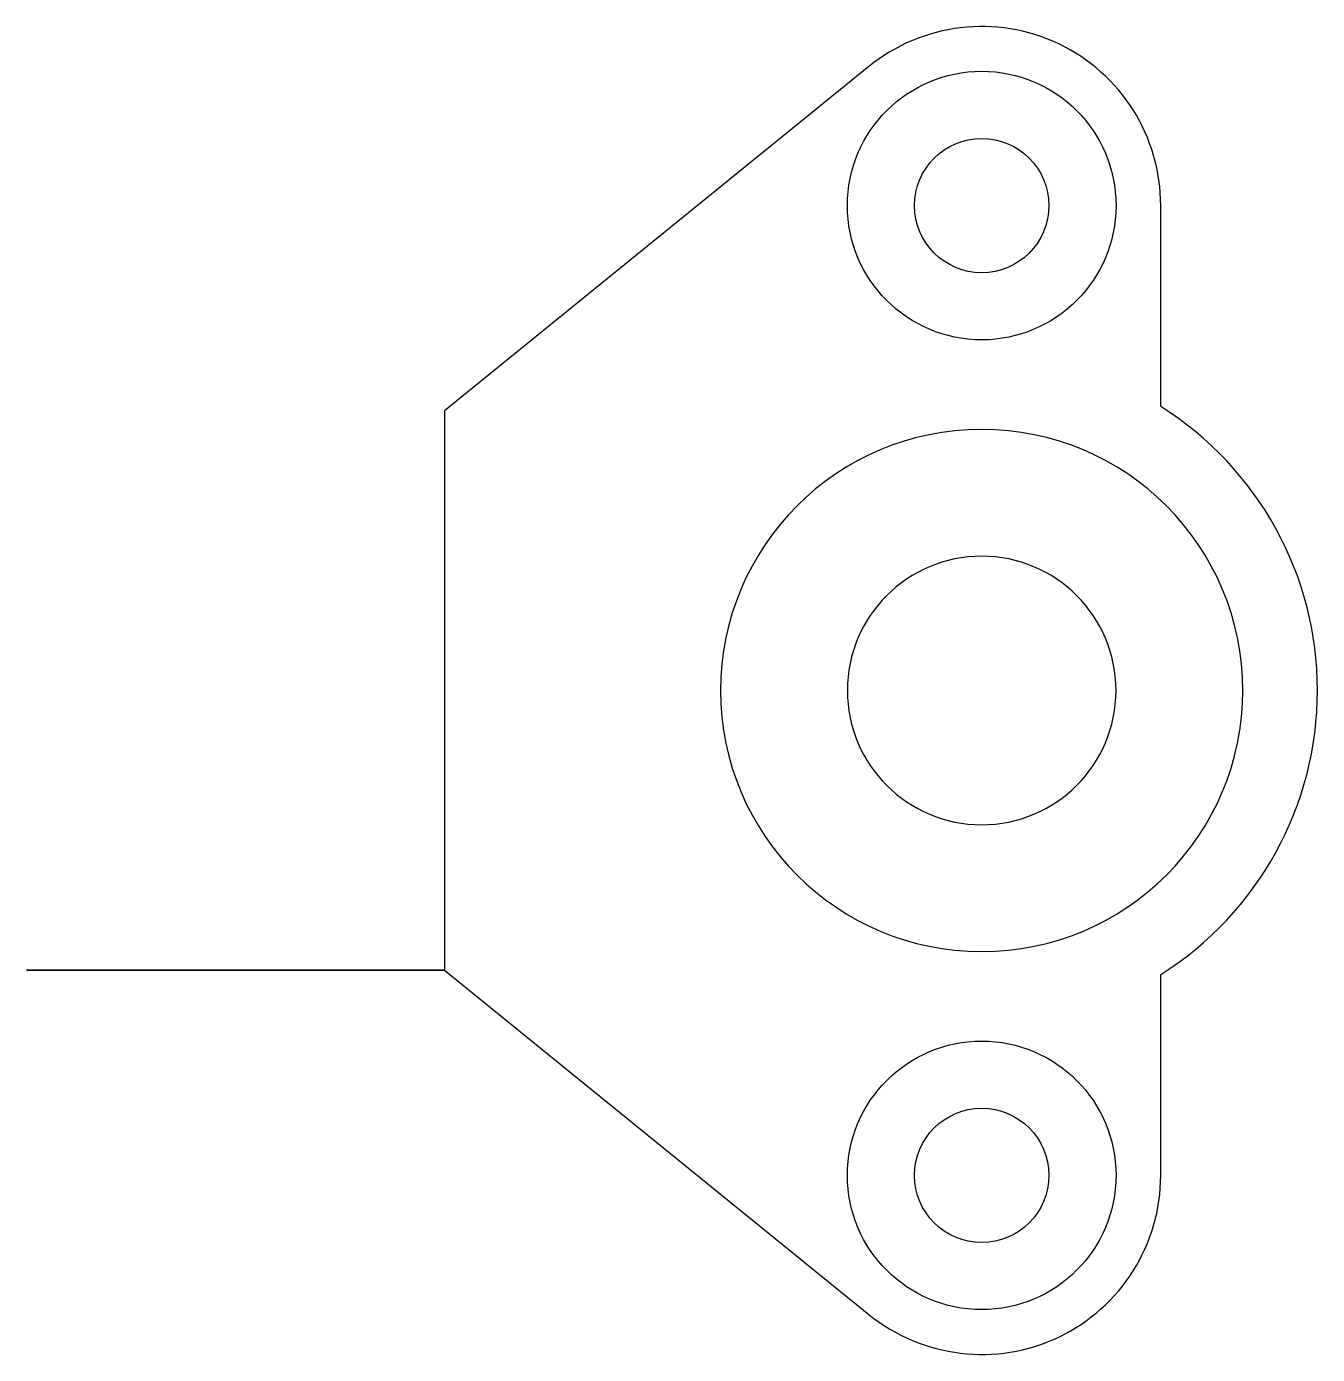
# Model space of a CAD drawing. Header units: inches. Extents: x -177 to -4, y -46 to 132.
import ezdxf

# ---------------------------------------------------------------- set-up
doc = ezdxf.new("R2010")
doc.units = ezdxf.units.IN
doc.header["$MEASUREMENT"] = 0

msp = doc.modelspace()

# ---------------------------------------------------------------- linework, layer by layer
for points in [[(-121.25, 80.09), (-121.25, 42.59), (-121.25, 5.09), (-64.37, -41.05, 0.631241), (-25.25, -22.41), (-25.25, 4.52, 0.257543), (-4.25, 42.59, 0.257543), (-25.25, 80.65), (-25.25, 107.59, 0.631241), (-64.37, 126.23)], [(-84.25, 42.59, 1), (-14.25, 42.59, 1)], [(-67.25, 42.59, 1), (-31.25, 42.59, 1)]]:
    msp.add_lwpolyline(points, format="xyb", close=True)
at = {"extrusion": (0, -1, 0), "elevation": -5.09}
msp.add_lwpolyline([(-121.25, 0), (-177.25, 0), (-177.25, 36, -1), (-121.25, 36)], format="xyb", close=True, dxfattribs=at)
for centre, radius in [((-49.25, 107.59), 18), ((-49.25, 107.59), 9), ((-49.25, -22.41), 18), ((-49.25, -22.41), 9)]:
    msp.add_circle(centre, radius)
at = {"extrusion": (0, -1, 0)}
msp.add_circle((-149.25, 36, -5.09), 14, dxfattribs=at)

doc.saveas('drawing.dxf')
